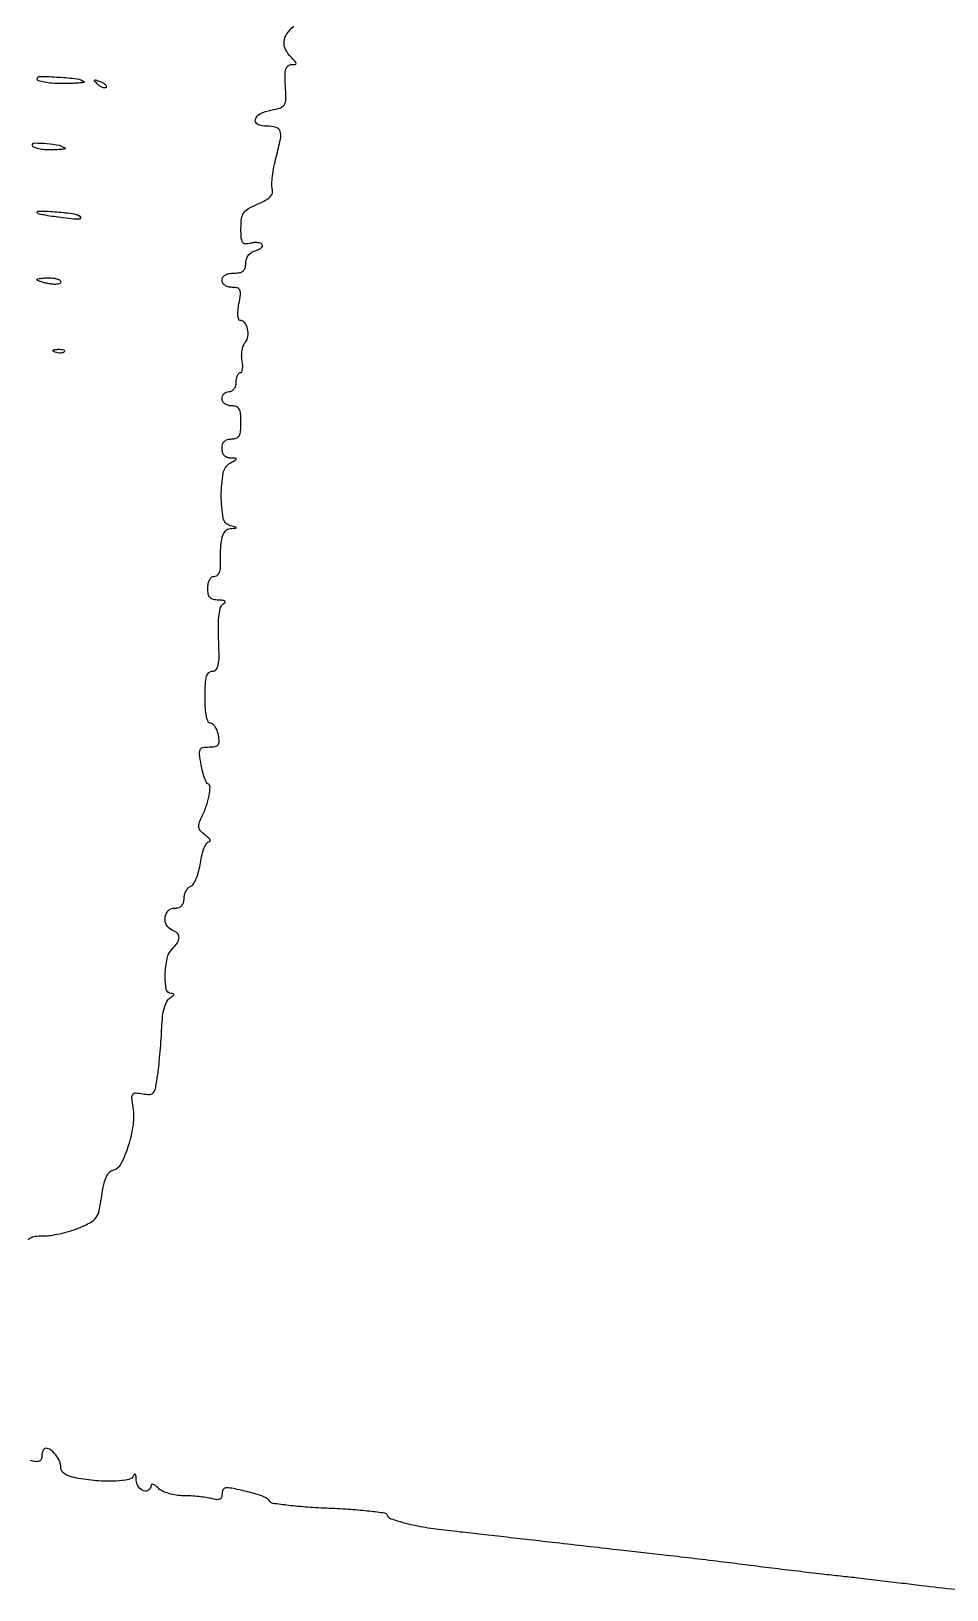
# Model space of a CAD drawing. Extents: x 0 to 1897, y 0 to 3427.
# Drawn here: x 313.7 to 506.9, y 2266.1 to 2595.1 of the extents above; entities that cross this region are included whole.
import ezdxf

# ---------------------------------------------------------------- set-up
doc = ezdxf.new("R2010")
doc.units = 0
doc.header["$MEASUREMENT"] = 0

msp = doc.modelspace()

# ---------------------------------------------------------------- linework, layer by layer
for points in [[(313.084744, 2339.980303, -0.109936), (313.786308, 2340.502211, -0.079124), (314.843478, 2340.786487, -0.033393), (316.316975, 2340.84252, 0.042467), (317.835545, 2340.92785, 0.018966), (319.807207, 2341.284477, 0.018614), (321.876613, 2341.821913, 0.023984), (323.728838, 2342.475602, 0.024017), (326.252597, 2343.64915, 0.115612), (327.442216, 2344.678892, 0.105719), (328.104102, 2346.175273, 0.01848), (328.625163, 2349.231997, -0.018616), (329.03127, 2351.610478, -0.052831), (329.546894, 2353.20968, -0.08264), (330.209475, 2354.215784, -0.142896), (331.062172, 2354.726509, 0.215324), (332.741752, 2356.08458, 0.039437), (334.289586, 2359.873326, 0.041665), (335.290145, 2364.230392, 0.074777), (335.265135, 2367.892265, -0.013405), (334.993879, 2369.978495, -0.178918), (335.18326, 2370.715246, -0.264736), (335.765449, 2370.994688, -0.029707), (337.277299, 2370.797821, 0.055326), (338.750961, 2370.682131, 0.223857), (339.532318, 2371.08164, 0.119214), (340.005949, 2372.14112, 0.011872), (340.4502, 2374.905556, 0.008328), (340.705795, 2377.04432, 0.004411), (340.95503, 2379.703191, 0.004388), (341.162147, 2382.427936, 0.006777), (341.288522, 2384.786158, -0.019397), (341.472838, 2387.121145, -0.037605), (341.831197, 2388.957388, -0.048434), (342.339645, 2390.289172, -0.13721), (343, 2391.020845, 0.021094), (343.619597, 2391.450262, 0.168769), (343.809536, 2391.735064, 0.408357), (343.703627, 2391.919356, 0.065487), (343.25, 2391.984687, -0.364099), (342.222101, 2392.869283, -0.047159), (342.011024, 2395.987837, -0.046318), (342.415719, 2399.365771, -0.144389), (343.5, 2401.357143, 0.049108), (344.593031, 2402.688903, 0.148355), (344.930142, 2403.800057, 0.203213), (344.552706, 2404.690379, 0.100955), (343.5, 2405.361626, -0.176412), (342.312779, 2406.393775, -0.15454), (341.985887, 2408.012431, -0.167704), (342.65352, 2409.431684, -0.202393), (344, 2410, 0.072395), (344.877988, 2410.127794, 0.126698), (345.503862, 2410.503923, 0.125268), (345.874653, 2411.139125, 0.069898), (346, 2412.031385, -0.063511), (346.104155, 2412.848054, -0.061202), (346.410236, 2413.623473, -0.06618), (346.862334, 2414.24305, -0.110914), (347.396547, 2414.598675, 0.167904), (347.979005, 2415.088389, 0.036449), (348.578122, 2416.279267, 0.034163), (349.100872, 2417.830952, 0.026957), (349.45782, 2419.56729, -0.023455), (349.794579, 2421.265602, -0.035522), (350.259178, 2422.697891, -0.039062), (350.773624, 2423.729057, -0.263332), (351.252403, 2424, 0.269575), (351.487212, 2424.136519, 0.262867), (351.488154, 2424.411098, 0.081222), (351.13044, 2424.860059, 0.02615), (350.468354, 2425.399482, -0.043463), (349.510236, 2426.236841, -0.141429), (349.12126, 2426.975517, -0.1301), (349.169227, 2427.845956, -0.034398), (349.693757, 2429.149482, 0.027686), (350.689373, 2431.530992, 0.038115), (351.295337, 2433.768944, 0.04208), (351.479959, 2435.535638, 0.31287), (351.037193, 2436.202053, -0.194261), (350.707265, 2436.51668, -0.020953), (350.304864, 2437.51404, -0.023284), (349.916522, 2438.791901, -0.016715), (349.598038, 2440.25, -0.012951), (349.241068, 2442.523832, -0.140772), (349.378217, 2443.431991, -0.244705), (349.948525, 2443.875732, -0.045343), (351.316015, 2444, 0.039248), (352.58422, 2444.099703, 0.191482), (353.191838, 2444.460054, 0.179549), (353.408456, 2445.155874, 0.033857), (353.244751, 2446.5, 0.042661), (352.975678, 2447.456756, 0.055839), (352.563796, 2448.265625, 0.067827), (352.080359, 2448.819057, 0.181287), (351.597709, 2449, -0.294275), (351.093968, 2449.324585, -0.054193), (350.731714, 2450.426081, -0.037358), (350.499554, 2452.138244, -0.015024), (350.428571, 2454.5, -0.011683), (350.494332, 2457.313882, -0.057888), (350.749926, 2458.874087, -0.130896), (351.237634, 2459.690785, -0.195471), (351.998362, 2460, 0.217445), (352.770059, 2460.352259, 0.131702), (353.217029, 2461.271793, 0.050143), (353.382247, 2463.095365, 0.007931), (353.289699, 2466.694458, -0.012184), (353.237621, 2469.721249, -0.030305), (353.387507, 2471.930098, -0.04038), (353.712174, 2473.460391, -0.180739), (354.255623, 2474.179145, 0.077958), (354.645088, 2474.52169, 0.419623), (354.619554, 2474.774126, 0.148423), (354.204099, 2474.940391, 0.019797), (353.25, 2474.984687, -0.058327), (352.152315, 2475.120753, -0.151434), (351.476531, 2475.526236, -0.138047), (351.111519, 2476.271526, -0.045296), (351, 2477.5, -0.049078), (351.095902, 2478.474681, -0.073275), (351.38294, 2479.279863, -0.095965), (351.813094, 2479.811715, -0.176648), (352.329401, 2480, 0.130924), (352.835759, 2480.134902, 0.101142), (353.266034, 2480.514062, 0.088767), (353.554047, 2481.081344, 0.074416), (353.65112, 2481.75, -0.011001), (353.724632, 2485.92351, -0.051594), (354.065645, 2488.296789, -0.111844), (354.719713, 2489.588982, -0.206167), (355.75, 2490.116001, 0.002113), (356.923939, 2490.198801, 0.392517), (357, 2490.280763, 0.339035), (356.926177, 2490.377121, 0.001923), (355.75, 2490.689326, -0.293327), (354.246332, 2492.321181, -0.0435), (353.838696, 2496.997735, -0.04366), (354.256996, 2501.778988, -0.220695), (355.75, 2503.919901, 0.004477), (356.885865, 2504.595174, 0.262137), (357, 2504.797915, 0.400998), (356.869488, 2504.934482, 0.006989), (355.75, 2504.969591, -0.096782), (355.031784, 2505.122928, -0.11453), (354.472551, 2505.531847, -0.105676), (354.120572, 2506.174934, -0.072682), (354, 2507, -0.072254), (354.126841, 2507.873159, -0.124864), (354.5, 2508.5, -0.124864), (355.126841, 2508.873159, -0.072254), (356, 2509, 0.087745), (357.002462, 2509.177287, 0.177212), (357.607143, 2509.6875, 0.10769), (357.917816, 2510.67572, 0.022514), (358, 2512.5, 0.022514), (357.917816, 2514.32428, 0.10769), (357.607143, 2515.3125, 0.177212), (357.002462, 2515.822713, 0.087745), (356, 2516, -0.072314), (355.230589, 2516.111864, -0.08892), (354.583333, 2516.4375, -0.10214), (354.153209, 2516.924246, -0.130775), (354, 2517.5, -0.099038), (354.114514, 2518.072457, -0.097945), (354.440625, 2518.559375, -0.097945), (354.927543, 2518.885486, -0.099038), (355.5, 2519, 0.130775), (356.075754, 2519.153209, 0.10214), (356.5625, 2519.583333, 0.08892), (356.888136, 2520.230589, 0.072314), (357, 2521, -0.041148), (357.063125, 2521.765746, -0.060614), (357.253015, 2522.4125, -0.079691), (357.531854, 2522.85167, -0.214723), (357.861328, 2523, 0.286263), (358.155968, 2523.183746, 0.076186), (358.328934, 2523.736063, 0.05351), (358.364967, 2524.545364, 0.031626), (358.243652, 2525.505746, -0.047719), (358.144251, 2526.565569, -0.0415), (358.238741, 2527.677134, -0.043624), (358.498734, 2528.674724, -0.087871), (358.899577, 2529.378998, 0.13647), (359.469779, 2530.650849, 0.093776), (359.411282, 2532.23925, 0.108126), (358.806005, 2533.527505, 0.233128), (357.847698, 2534, -0.324452), (357.523572, 2534.235073, -0.058951), (357.368519, 2535.007573, -0.043068), (357.374996, 2536.131366, -0.023404), (357.565978, 2537.5, 0.015294), (357.880495, 2539.514708, 0.130274), (357.758612, 2540.413311, 0.2371), (357.239452, 2540.86071, 0.0615), (356.111291, 2541, -0.065143), (355.281377, 2541.108586, -0.089617), (354.601882, 2541.427616, -0.106722), (354.158743, 2541.912505, -0.132722), (354, 2542.5, -0.140575), (354.177821, 2543.11998, -0.118484), (354.666667, 2543.6, -0.088208), (355.456621, 2543.90137, -0.04716), (356.5, 2544, 0.04487), (357.701921, 2544.108078, 0.130178), (358.451474, 2544.459362, 0.151336), (358.863209, 2545.097164, 0.068319), (359, 2546.09362, -0.079507), (359.141066, 2546.975134, -0.083462), (359.54958, 2547.752399, -0.084106), (360.18655, 2548.348827, -0.082422), (360.988753, 2548.70731, 0.041956), (361.715341, 2548.964037, 0.074049), (362.249446, 2549.307386, 0.114746), (362.515056, 2549.676974, 0.241599), (362.487757, 2550.01981, 0.169716), (362.158096, 2550.286936, 0.059276), (361.554664, 2550.425905, 0.050566), (360.800117, 2550.431105, 0.040428), (359.999004, 2550.289489, -0.07181), (358.934243, 2550.169299, -0.248328), (358.350626, 2550.501737, -0.12671), (358.063601, 2551.385197, -0.015515), (358, 2553.434395, -0.031368), (358.131414, 2555.527054, -0.12021), (358.59364, 2556.737766, -0.115432), (359.57255, 2557.626186, -0.027845), (361.555737, 2558.587735, 0.02527), (363.205663, 2559.377241, 0.078168), (364.184032, 2560.12542, 0.127335), (364.621329, 2560.909751, 0.136121), (364.607935, 2561.786708, -0.08449), (364.493693, 2562.756392, -0.017708), (364.642276, 2564.465471, -0.018096), (364.960734, 2566.460123, -0.016255), (365.431938, 2568.5, 0.013199), (366.329989, 2572.28221, 0.126659), (366.255705, 2573.922706, 0.25848), (365.40782, 2574.741067, 0.065542), (363.440983, 2575, -0.103891), (361.55134, 2575.39692, -0.367667), (361.05063, 2576.428031, -0.218584), (362.036922, 2577.640263, -0.068096), (364.318523, 2578.399977, 0.029351), (366.333539, 2578.901917, 0.184394), (367.151405, 2579.546566, 0.136507), (367.461728, 2580.679929, 0.013691), (367.372623, 2583.511268, -0.014796), (367.306733, 2585.7633, -0.068068), (367.483709, 2587.053989, -0.148041), (367.918081, 2587.737461, -0.179571), (368.625529, 2588, 0.031763), (369.432305, 2588.051303, 0.387346), (369.616423, 2588.267827, 0.179556), (369.461706, 2588.644498, 0.010084), (368.571429, 2589.571429, -0.081436), (367.403262, 2591.197786, -0.138062), (367.095478, 2592.833583, -0.127869), (367.682555, 2594.478748, -0.064897), (369.15301, 2596.132705, 0.010524)], [(508.849524, 2266.187744, -0.009539), (501.5, 2266.990227, 0.001521), (497.472401, 2267.495471, 0.000975), (492.79375, 2268.05868, 0.00098), (488.209836, 2268.592314, 0.001835), (484.5, 2269.00304, -0.002109), (480.627263, 2269.433951, -0.000911), (475.471875, 2270.039126, -0.000901), (469.988225, 2270.702992, -0.001195), (465, 2271.328108, 0.001291), (459.83418, 2271.974464, 0.000812), (453.79375, 2272.704459, 0.000815), (447.848097, 2273.40338, 0.001494), (443, 2273.950601, -0.000479), (438.051755, 2274.49896, -0.000236), (431.765625, 2275.204686, -0.000235), (425.243073, 2275.943177, -0.000343), (419.5, 2276.600133, 0.000297), (414.156249, 2277.211907, 0.000303), (408.85, 2277.812935, 0.000294), (404.240837, 2278.329429, 0.001268), (401.5, 2278.627895, -0.015143), (396.878851, 2279.261286, -0.022075), (392.859369, 2280.120704, -0.018637), (389.706427, 2281.068641, -0.226254), (388.827436, 2281.928404, 0.278394), (388.363909, 2282.300426, 0.005086), (385.106249, 2282.703516, 0.010979), (381.197145, 2283.060154, 0.006916), (376.619368, 2283.31306, -0.007358), (372.02134, 2283.571156, -0.011263), (368.046733, 2283.943123, -0.005939), (364.744957, 2284.367126, -0.218266), (364.119368, 2284.767568, 0.118072), (363.418917, 2285.438834, 0.045743), (362.193626, 2286.012158, 0.025997), (360.203425, 2286.615263, 0.005821), (356.75, 2287.426107, 0.025175), (355.368299, 2287.661346, 0.119224), (354.576775, 2287.566684, 0.207393), (354.15187, 2287.158486, 0.099441), (354, 2286.402421, -0.08748), (353.870894, 2285.670152, -0.20049), (353.498267, 2285.265942, -0.13825), (352.83075, 2285.161272, -0.035669), (351.75, 2285.369714, 0.028244), (350.631761, 2285.602643, 0.011314), (349.080357, 2285.799577, 0.011154), (347.394686, 2285.936978, 0.013829), (345.821429, 2285.986345, -0.037837), (344.297795, 2286.107501, -0.034571), (342.76183, 2286.457596, -0.036356), (341.432906, 2286.966774, -0.086923), (340.571429, 2287.571429, 0.032428), (339.966917, 2288.102231, 0.08714), (339.461607, 2288.366518, 0.216722), (339.144783, 2288.328704, 0.262054), (339, 2288.071429, -0.244783), (338.51798, 2287.145839, -0.248993), (337.489519, 2287.019236, -0.150048), (336.375057, 2287.890353, -0.144595), (335.921053, 2289.25, 0.020908), (335.859693, 2290.046513, 0.102704), (335.717133, 2290.471875, 0.451325), (335.534095, 2290.507991, 0.134342), (335.337719, 2290.25, -0.251901), (334.33111, 2289.412869, -0.036959), (331.607116, 2289.066937, -0.033502), (327.986065, 2289.119606, -0.020574), (323.75, 2289.641848, -0.026774), (322.051826, 2290.016859, -0.069399), (320.904497, 2290.51478, -0.107415), (320.239466, 2291.149448, -0.149792), (320, 2291.930842, 0.102244), (319.725734, 2293.258051, 0.064799), (318.914855, 2294.620117, 0.067652), (317.843467, 2295.657559, 0.159893), (316.8, 2296, 0.191908), (316.49448, 2295.878253, 0.087933), (316.235, 2295.52753, 0.067761), (316.058942, 2295.007155, 0.047767), (316, 2294.391592, -0.096238), (315.858372, 2293.662586, -0.206124), (315.458945, 2293.267075, -0.126491), (314.728738, 2293.177342, -0.029142), (313.5, 2293.410644, 0.033931)]]:
    msp.add_lwpolyline(points, format="xyb")
for points in [[(324.916667, 2584.359122, -0.65425), (324.872771, 2584.216856, -0.009336), (323.693229, 2584.105492, -0.012335), (322.119932, 2584.025513, -0.006531), (320.166667, 2584, -0.017866), (318.186158, 2584.070791, -0.029047), (316.517708, 2584.28813, -0.028944), (315.281446, 2584.597861, -0.327908), (315, 2584.98087, -0.420691), (315.557294, 2585.526001, -0.010138), (319.544702, 2585.357075, -0.014132), (323.463036, 2585.000007, -0.149147)], [(329.526461, 2583.193128, -0.20742), (329.220211, 2583.072099, -0.082976), (328.768815, 2583.162781, -0.063152), (328.246577, 2583.441312, -0.043285), (327.733333, 2583.875912, -0.011214), (327.106486, 2584.536448, -0.400052), (327.111181, 2584.729672, -0.286372), (327.336218, 2584.78179, -0.008399), (328.293128, 2584.435707, -0.036269), (328.940734, 2584.133723, -0.070189), (329.395085, 2583.789051, -0.120343), (329.59249, 2583.461316, -0.278911)], [(320.916667, 2570.35636, -0.628293), (320.879845, 2570.217201, -0.020249), (320.133854, 2570.104681, -0.01817), (319.044964, 2570.025185, -0.009135), (317.666667, 2570, -0.025123), (316.261565, 2570.070644, -0.039878), (315.077083, 2570.286406, -0.047661), (314.236329, 2570.598217, -0.287663), (314, 2570.975, -0.415985), (314.498431, 2571.470428, -0.020793), (317.036527, 2571.349463, -0.025731), (319.616398, 2570.984178, -0.129577)], [(324, 2555.991453, -0.286402), (324.160162, 2555.646952, -0.350981), (323.914045, 2555.406856, -0.047638), (322.723262, 2555.403625, -0.008415), (320.5, 2555.647643, -0.005613), (318.553973, 2555.916675, -0.008187), (316.846354, 2556.200977, -0.004576), (315.419725, 2556.476091, -0.128628), (315.083333, 2556.640878, -0.699026), (315.259922, 2557.109022, -0.015664), (318.661523, 2556.968187, -0.014338), (322.380195, 2556.589894, -0.112392)], [(320, 2542.138672, -0.285831), (319.816555, 2541.843992, -0.076393), (319.265625, 2541.670744, -0.053628), (318.458177, 2541.634359, -0.031701), (317.5, 2541.755249, -0.013875), (316.5418, 2541.966135, -0.021857), (315.734375, 2542.2054, -0.017542), (315.114399, 2542.443639, -0.300822), (315, 2542.616577, -0.347462), (315.119163, 2542.767351, -0.020244), (315.734375, 2542.88737, -0.023639), (316.541581, 2542.972369, -0.014412), (317.5, 2543, -0.032714), (318.457653, 2542.937276, -0.050289), (319.265625, 2542.746985, -0.064968), (319.823693, 2542.469414, -0.249889)], [(320.729167, 2527.395833, -0.126455), (320.402231, 2527.202593, -0.060344), (319.916927, 2527.123424, -0.05415), (319.359369, 2527.160852, -0.051402), (318.8125, 2527.316886, -0.054073), (318.395823, 2527.538436, -0.470617), (318.37858, 2527.720685, -0.168741), (318.670344, 2527.862007, -0.018894), (319.416667, 2527.921053, -0.028489), (320.112848, 2527.910055, -0.077125), (320.592839, 2527.799335, -0.208169), (320.77538, 2527.614691, -0.296942)]]:
    msp.add_lwpolyline(points, format="xyb", close=True)

doc.saveas('drawing.dxf')
